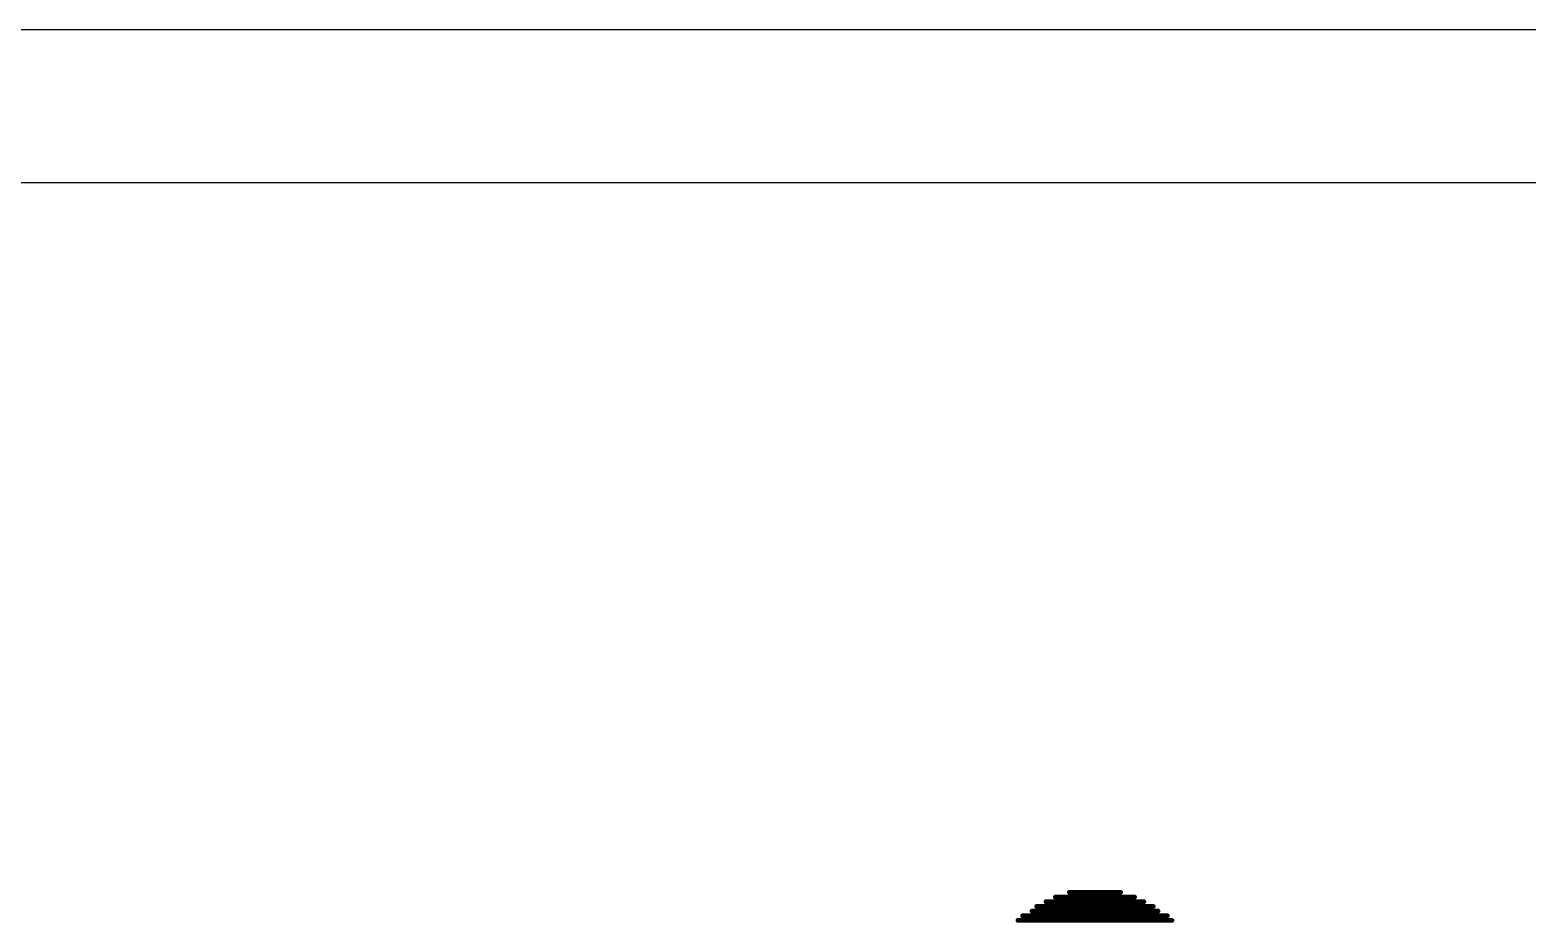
# Model space of a CAD drawing. Header units: millimetres. Extents: x 45 to 209, y 90 to 189.
# Drawn here: x 135.623 to 137.658, y 100.137 to 101.344 of the extents above; entities that cross this region are included whole.
import ezdxf

# ---------------------------------------------------------------- set-up
doc = ezdxf.new("R2010")
doc.units = ezdxf.units.MM
doc.layers.add('TopLayer', color=1, linetype='Continuous')
doc.layers.add('TopOverlay', color=2, linetype='Continuous')

# ---------------------------------------------------------------- blocks, each defined once
blk = doc.blocks.new('5394DE47_A0E8_4329_8464_7791B7C19310_63')
at = {"layer": 'TopOverlay', "const_width": 0.00635}
for points in [[(3.2845, 6.0042), (3.4178, 6.0042)], [(3.2972, 6.0105), (3.4051, 6.0105)], [(3.3162, 6.0169), (3.3861, 6.0169)], [(3.2527, 5.9851), (3.4496, 5.9851)], [(3.2654, 5.9915), (3.4369, 5.9915)], [(3.2718, 5.9978), (3.4305, 5.9978)], [(3.2464, 5.9788), (3.4559, 5.9788)]]:
    blk.add_lwpolyline(points, dxfattribs=at)
at = {"layer": 'TopOverlay', "const_width": 0.00317}
for points in [[(3.2829, 6.0042, 1), (3.2861, 6.0042, 1)], [(3.2956, 6.0105, 1), (3.2988, 6.0105, 1)], [(3.3147, 6.0169, 1), (3.3178, 6.0169, 1)], [(3.3845, 6.0169, 1), (3.3877, 6.0169, 1)], [(3.4036, 6.0105, 1), (3.4067, 6.0105, 1)], [(3.4163, 6.0042, 1), (3.4194, 6.0042, 1)], [(3.2512, 5.9851, 1), (3.2543, 5.9851, 1)], [(3.2639, 5.9915, 1), (3.267, 5.9915, 1)], [(3.2702, 5.9978, 1), (3.2734, 5.9978, 1)], [(3.429, 5.9978, 1), (3.4321, 5.9978, 1)], [(3.4353, 5.9915, 1), (3.4385, 5.9915, 1)], [(3.448, 5.9851, 1), (3.4512, 5.9851, 1)], [(3.2448, 5.9788, 1), (3.248, 5.9788, 1)], [(3.4544, 5.9788, 1), (3.4575, 5.9788, 1)]]:
    blk.add_lwpolyline(points, format="xyb", close=True, dxfattribs=at)

msp = doc.modelspace()

# ---------------------------------------------------------------- linework, layer by layer
at = {"layer": 'TopLayer'}
for p, q in [((149.0142, 101.3442), (134.4065, 101.3442)), ((134.4065, 101.137), (151.1409, 101.137))]:
    msp.add_line(p, q, dxfattribs=at)

# ---------------------------------------------------------------- block references
at = {"rotation": 360}
msp.add_blockref('5394DE47_A0E8_4329_8464_7791B7C19310_63', (133.7194, 94.1552), dxfattribs=at)

doc.saveas('drawing.dxf')
